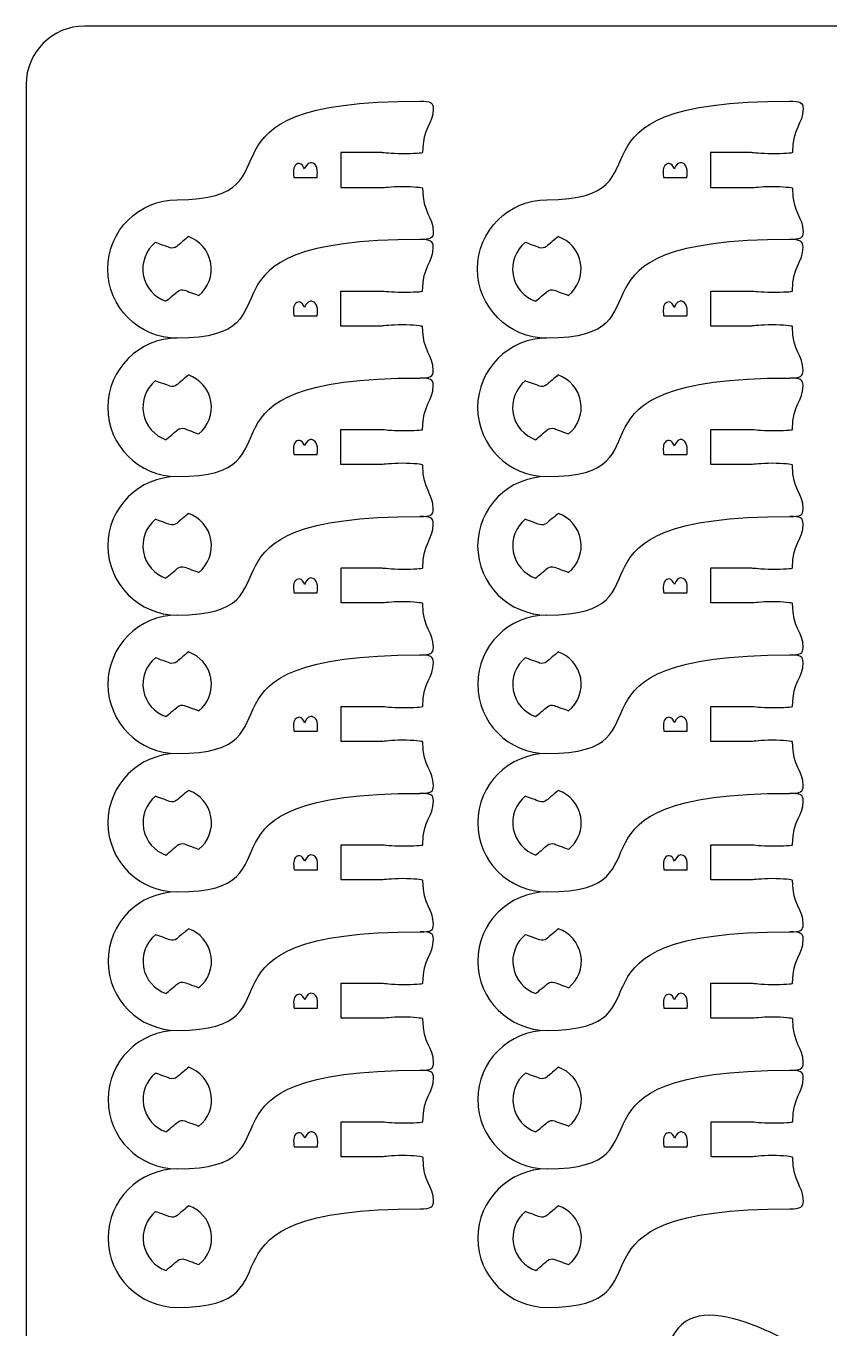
# Model space of a CAD drawing. Extents: x 0 to 300, y 0 to 300.
# Drawn here: x 0 to 68.9, y 188.4 to 300.1 of the extents above; entities that cross this region are included whole.
import ezdxf

# ---------------------------------------------------------------- set-up
doc = ezdxf.new("R2010")
doc.units = 0
doc.header["$MEASUREMENT"] = 0
doc.layers.add('DEFAULT', color=7, linetype='CONTINUOUS')

msp = doc.modelspace()

# ---------------------------------------------------------------- linework, layer by layer
at = {"layer": 'DEFAULT', "color": 1}
for points, knots in [([(295, 0.1), (198.33, 0.1), (101.67, 0.1), (5, 0.1), (2.25, 0.1), (0, 2.35), (0, 5.1), (0, 101.77), (0, 198.43), (0, 295.1), (0, 297.85), (2.25, 300.1), (5, 300.1), (101.67, 300.1), (198.33, 300.1), (295, 300.1), (297.75, 300.1), (300, 297.85), (300, 295.1), (300, 198.43), (300, 101.77), (300, 5.1), (300, 2.35), (297.75, 0.1), (295, 0.1)], [0, 0, 0, 0, 822.047, 822.047, 822.047, 823.047, 823.047, 823.047, 1645.094, 1645.094, 1645.094, 1646.094, 1646.094, 1646.094, 2468.141, 2468.141, 2468.141, 2469.141, 2469.141, 2469.141, 3291.188, 3291.188, 3291.188, 3292.188, 3292.188, 3292.188, 3292.188]), ([(33.97, 286.21), (33.96, 286.27), (33.18, 286.35), (32.22, 286.36), (31.25, 286.35), (30.64, 286.25), (30.47, 286.25), (29.59, 286.25), (26.97, 286.25), (26.97, 286.25), (26.97, 287.25), (26.97, 288.25), (26.97, 289.25), (28.13, 289.25), (29.3, 289.25), (30.47, 289.25), (30.64, 289.25), (31.25, 289.15), (32.22, 289.15), (33.19, 289.15), (33.97, 289.2), (33.97, 289.25), (33.97, 291.46), (34.87, 291.63), (34.87, 293.02), (34.87, 293.54), (34.65, 293.66), (33.73, 293.66), (12.45, 293.66), (24.36, 285.22), (12.93, 285.21), (9.66, 285.21), (7, 282.55), (7, 279.28), (7, 276.01), (9.66, 273.34), (12.94, 273.35), (24.36, 273.35), (12.46, 281.8), (33.73, 281.8), (34.65, 281.8), (34.88, 281.92), (34.88, 282.44), (34.88, 283.83), (33.97, 284), (33.97, 286.21)], [1, 1, 1, 1, 2, 2, 2, 3, 3, 3, 4, 4, 4, 12.51, 12.51, 12.51, 22.43, 22.43, 22.43, 23.43, 23.43, 23.43, 24.43, 24.43, 24.43, 25.43, 25.43, 25.43, 26.43, 26.43, 26.43, 27.43, 27.43, 27.43, 28.43, 28.43, 28.43, 29.43, 29.43, 29.43, 30.43, 30.43, 30.43, 31.43, 31.43, 31.43, 32.43, 32.43, 32.43, 32.43]), ([(65.64, 286.21), (65.63, 286.27), (64.85, 286.35), (63.89, 286.36), (62.93, 286.35), (62.32, 286.25), (62.14, 286.25), (61.27, 286.25), (58.64, 286.25), (58.64, 286.25), (58.64, 287.25), (58.64, 288.25), (58.64, 289.25), (59.81, 289.25), (60.97, 289.25), (62.14, 289.25), (62.32, 289.25), (62.92, 289.15), (63.89, 289.15), (64.86, 289.15), (65.64, 289.2), (65.64, 289.25), (65.64, 291.46), (66.55, 291.63), (66.55, 293.02), (66.55, 293.54), (66.32, 293.66), (65.4, 293.66), (44.13, 293.66), (56.03, 285.22), (44.61, 285.21), (41.34, 285.21), (38.67, 282.55), (38.67, 279.28), (38.67, 276.01), (41.34, 273.34), (44.61, 273.35), (56.03, 273.35), (44.13, 281.8), (65.4, 281.8), (66.33, 281.8), (66.55, 281.92), (66.55, 282.44), (66.55, 283.83), (65.64, 284), (65.64, 286.21)], [1, 1, 1, 1, 2, 2, 2, 3, 3, 3, 4, 4, 4, 12.51, 12.51, 12.51, 22.43, 22.43, 22.43, 23.43, 23.43, 23.43, 24.43, 24.43, 24.43, 25.43, 25.43, 25.43, 26.43, 26.43, 26.43, 27.43, 27.43, 27.43, 28.43, 28.43, 28.43, 29.43, 29.43, 29.43, 30.43, 30.43, 30.43, 31.43, 31.43, 31.43, 32.43, 32.43, 32.43, 32.43]), ([(12.94, 273.35), (9.67, 273.35), (7, 270.68), (7, 267.41), (7, 264.14), (9.67, 261.48), (12.94, 261.48), (24.36, 261.48), (12.46, 269.93), (33.73, 269.93), (34.65, 269.93), (34.88, 270.05), (34.88, 270.57), (34.88, 271.97), (33.97, 272.13), (33.97, 274.34), (33.96, 274.4), (33.18, 274.49), (32.22, 274.49), (31.26, 274.49), (30.65, 274.39), (30.47, 274.39), (29.6, 274.39), (26.97, 274.38), (26.97, 274.38), (26.97, 275.38), (26.97, 276.38), (26.97, 277.39), (28.14, 277.39), (29.3, 277.39), (30.47, 277.39), (30.65, 277.39), (31.25, 277.29), (32.22, 277.29), (33.19, 277.29), (33.97, 277.33), (33.97, 277.39), (33.97, 279.6), (34.88, 279.76), (34.88, 281.15), (34.88, 281.67), (34.65, 281.8), (33.73, 281.8)], [0, 0, 0, 0, 1, 1, 1, 2, 2, 2, 3, 3, 3, 4, 4, 4, 5, 5, 5, 6, 6, 6, 7, 7, 7, 8, 8, 8, 16.51, 16.51, 16.51, 26.43, 26.43, 26.43, 27.43, 27.43, 27.43, 28.43, 28.43, 28.43, 29.43, 29.43, 29.43, 30.43, 30.43, 30.43, 30.43]), ([(14.79, 277.01), (14.51, 277.11), (13.8, 277.37), (13.57, 277.46), (13.36, 277.53), (13.13, 277.49), (12.97, 277.35), (12.77, 277.18), (12.19, 276.7), (11.97, 276.51), (11, 276.85), (10.23, 277.69), (10.04, 278.77), (9.85, 279.85), (10.28, 280.9), (11.07, 281.55), (11.34, 281.45), (12.06, 281.2), (12.3, 281.1), (12.51, 281.03), (12.74, 281.07), (12.9, 281.21), (13.1, 281.38), (13.68, 281.86), (13.9, 282.05), (14.87, 281.71), (15.63, 280.87), (15.82, 279.79), (16.02, 278.71), (15.59, 277.66), (14.79, 277.01)], [1, 1, 1, 1, 2, 2, 2, 3, 3, 3, 4, 4, 4, 5, 5, 5, 6, 6, 6, 7, 7, 7, 8, 8, 8, 9, 9, 9, 10, 10, 10, 11, 11, 11, 11]), ([(44.61, 273.35), (41.34, 273.35), (38.67, 270.68), (38.68, 267.41), (38.68, 264.14), (41.34, 261.48), (44.62, 261.48), (56.04, 261.48), (44.14, 269.93), (65.41, 269.93), (66.33, 269.93), (66.55, 270.05), (66.55, 270.57), (66.55, 271.97), (65.65, 272.13), (65.65, 274.34), (65.64, 274.4), (64.86, 274.49), (63.9, 274.49), (62.93, 274.49), (62.32, 274.39), (62.15, 274.39), (61.27, 274.39), (58.65, 274.38), (58.65, 274.38), (58.65, 275.38), (58.65, 276.38), (58.65, 277.39), (59.81, 277.39), (60.98, 277.39), (62.15, 277.39), (62.32, 277.39), (62.92, 277.29), (63.9, 277.29), (64.86, 277.29), (65.64, 277.33), (65.64, 277.39), (65.64, 279.6), (66.55, 279.76), (66.55, 281.15), (66.55, 281.67), (66.33, 281.8), (65.4, 281.8)], [0, 0, 0, 0, 1, 1, 1, 2, 2, 2, 3, 3, 3, 4, 4, 4, 5, 5, 5, 6, 6, 6, 7, 7, 7, 8, 8, 8, 16.51, 16.51, 16.51, 26.431, 26.431, 26.431, 27.431, 27.431, 27.431, 28.431, 28.431, 28.431, 29.431, 29.431, 29.431, 30.431, 30.431, 30.431, 30.431]), ([(46.46, 277.01), (46.19, 277.11), (45.48, 277.37), (45.24, 277.46), (45.04, 277.53), (44.81, 277.49), (44.64, 277.35), (44.45, 277.18), (43.86, 276.7), (43.64, 276.51), (42.67, 276.85), (41.91, 277.69), (41.72, 278.77), (41.53, 279.85), (41.96, 280.9), (42.75, 281.55), (43.02, 281.45), (43.74, 281.2), (43.98, 281.1), (44.18, 281.03), (44.41, 281.07), (44.58, 281.21), (44.77, 281.38), (45.35, 281.86), (45.58, 282.05), (46.55, 281.71), (47.31, 280.87), (47.5, 279.79), (47.69, 278.71), (47.26, 277.66), (46.46, 277.01)], [1, 1, 1, 1, 2, 2, 2, 3, 3, 3, 4, 4, 4, 5, 5, 5, 6, 6, 6, 7, 7, 7, 8, 8, 8, 9, 9, 9, 10, 10, 10, 11, 11, 11, 11]), ([(12.94, 261.48), (9.67, 261.48), (7, 258.82), (7.01, 255.55), (7.01, 252.27), (9.67, 249.61), (12.94, 249.61), (24.37, 249.61), (12.46, 258.06), (33.74, 258.06), (34.66, 258.06), (34.88, 258.18), (34.88, 258.71), (34.88, 260.1), (33.98, 260.26), (33.98, 262.47), (33.97, 262.53), (33.19, 262.62), (32.23, 262.62), (31.26, 262.62), (30.65, 262.52), (30.47, 262.52), (29.6, 262.52), (26.97, 262.52), (26.97, 262.52), (26.97, 263.52), (26.97, 264.52), (26.97, 265.52), (28.14, 265.52), (29.31, 265.52), (30.47, 265.52), (30.65, 265.52), (31.25, 265.42), (32.23, 265.42), (33.19, 265.42), (33.97, 265.47), (33.97, 265.52), (33.97, 267.73), (34.88, 267.89), (34.88, 269.29), (34.88, 269.8), (34.65, 269.93), (33.73, 269.93)], [0, 0, 0, 0, 1, 1, 1, 2, 2, 2, 3, 3, 3, 4, 4, 4, 5, 5, 5, 6, 6, 6, 7, 7, 7, 8, 8, 8, 16.51, 16.51, 16.51, 26.431, 26.431, 26.431, 27.431, 27.431, 27.431, 28.431, 28.431, 28.431, 29.431, 29.431, 29.431, 30.431, 30.431, 30.431, 30.431]), ([(14.79, 265.14), (14.51, 265.24), (13.81, 265.5), (13.57, 265.59), (13.36, 265.66), (13.13, 265.62), (12.97, 265.48), (12.77, 265.32), (12.19, 264.83), (11.97, 264.64), (11, 264.98), (10.24, 265.82), (10.05, 266.9), (9.86, 267.98), (10.28, 269.04), (11.07, 269.68), (11.35, 269.59), (12.07, 269.33), (12.31, 269.24), (12.51, 269.17), (12.74, 269.2), (12.91, 269.34), (13.1, 269.51), (13.68, 269.99), (13.91, 270.19), (14.88, 269.84), (15.64, 269), (15.83, 267.92), (16.02, 266.84), (15.59, 265.79), (14.79, 265.14)], [1, 1, 1, 1, 2, 2, 2, 3, 3, 3, 4, 4, 4, 5, 5, 5, 6, 6, 6, 7, 7, 7, 8, 8, 8, 9, 9, 9, 10, 10, 10, 11, 11, 11, 11]), ([(44.62, 261.48), (41.35, 261.48), (38.68, 258.82), (38.68, 255.55), (38.68, 252.27), (41.35, 249.61), (44.62, 249.61), (56.04, 249.61), (44.14, 258.06), (65.41, 258.06), (66.33, 258.06), (66.56, 258.18), (66.56, 258.71), (66.56, 260.1), (65.65, 260.26), (65.65, 262.47), (65.64, 262.53), (64.86, 262.62), (63.9, 262.62), (62.94, 262.62), (62.33, 262.52), (62.15, 262.52), (61.27, 262.52), (58.65, 262.52), (58.65, 262.52), (58.65, 263.52), (58.65, 264.52), (58.65, 265.52), (59.82, 265.52), (60.98, 265.52), (62.15, 265.52), (62.33, 265.52), (62.93, 265.42), (63.9, 265.42), (64.87, 265.42), (65.65, 265.47), (65.65, 265.52), (65.65, 267.73), (66.55, 267.89), (66.55, 269.29), (66.55, 269.8), (66.33, 269.93), (65.41, 269.93)], [0, 0, 0, 0, 1, 1, 1, 2, 2, 2, 3, 3, 3, 4, 4, 4, 5, 5, 5, 6, 6, 6, 7, 7, 7, 8, 8, 8, 16.51, 16.51, 16.51, 26.431, 26.431, 26.431, 27.431, 27.431, 27.431, 28.431, 28.431, 28.431, 29.431, 29.431, 29.431, 30.431, 30.431, 30.431, 30.431]), ([(46.47, 265.14), (46.19, 265.24), (45.48, 265.5), (45.24, 265.59), (45.04, 265.66), (44.81, 265.62), (44.64, 265.48), (44.45, 265.32), (43.87, 264.83), (43.65, 264.64), (42.68, 264.98), (41.91, 265.82), (41.72, 266.9), (41.53, 267.98), (41.96, 269.04), (42.75, 269.68), (43.02, 269.59), (43.74, 269.33), (43.98, 269.24), (44.18, 269.17), (44.41, 269.2), (44.58, 269.34), (44.77, 269.51), (45.36, 269.99), (45.58, 270.19), (46.55, 269.84), (47.31, 269), (47.5, 267.92), (47.7, 266.84), (47.26, 265.79), (46.47, 265.14)], [1, 1, 1, 1, 2, 2, 2, 3, 3, 3, 4, 4, 4, 5, 5, 5, 6, 6, 6, 7, 7, 7, 8, 8, 8, 9, 9, 9, 10, 10, 10, 11, 11, 11, 11]), ([(12.94, 249.61), (9.67, 249.61), (7.01, 246.95), (7.01, 243.68), (7.01, 240.4), (9.67, 237.74), (12.95, 237.74), (24.37, 237.75), (12.47, 246.19), (33.74, 246.19), (34.66, 246.19), (34.89, 246.32), (34.89, 246.84), (34.89, 248.23), (33.98, 248.39), (33.98, 250.6), (33.97, 250.66), (33.19, 250.75), (32.23, 250.75), (31.26, 250.75), (30.65, 250.65), (30.48, 250.65), (29.6, 250.65), (26.98, 250.65), (26.98, 250.65), (26.98, 251.65), (26.98, 252.65), (26.98, 253.65), (28.14, 253.65), (29.31, 253.65), (30.48, 253.65), (30.65, 253.65), (31.26, 253.55), (32.23, 253.55), (33.2, 253.55), (33.98, 253.6), (33.98, 253.65), (33.98, 255.86), (34.88, 256.02), (34.88, 257.42), (34.88, 257.94), (34.66, 258.06), (33.74, 258.06)], [0, 0, 0, 0, 1, 1, 1, 2, 2, 2, 3, 3, 3, 4, 4, 4, 5, 5, 5, 6, 6, 6, 7, 7, 7, 8, 8, 8, 16.51, 16.51, 16.51, 26.43, 26.43, 26.43, 27.43, 27.43, 27.43, 28.43, 28.43, 28.43, 29.43, 29.43, 29.43, 30.43, 30.43, 30.43, 30.43]), ([(14.8, 253.27), (14.52, 253.38), (13.81, 253.63), (13.57, 253.72), (13.37, 253.8), (13.14, 253.75), (12.97, 253.62), (12.78, 253.45), (12.2, 252.96), (11.97, 252.78), (11, 253.11), (10.24, 253.95), (10.05, 255.04), (9.86, 256.12), (10.29, 257.17), (11.08, 257.82), (11.35, 257.72), (12.07, 257.46), (12.31, 257.37), (12.51, 257.3), (12.74, 257.34), (12.91, 257.47), (13.1, 257.64), (13.69, 258.13), (13.91, 258.32), (14.88, 257.98), (15.64, 257.14), (15.83, 256.06), (16.02, 254.97), (15.59, 253.92), (14.8, 253.27)], [1, 1, 1, 1, 2, 2, 2, 3, 3, 3, 4, 4, 4, 5, 5, 5, 6, 6, 6, 7, 7, 7, 8, 8, 8, 9, 9, 9, 10, 10, 10, 11, 11, 11, 11]), ([(44.62, 249.61), (41.35, 249.61), (38.68, 246.95), (38.69, 243.68), (38.69, 240.4), (41.35, 237.74), (44.62, 237.74), (56.05, 237.75), (44.14, 246.19), (65.42, 246.19), (66.34, 246.19), (66.56, 246.32), (66.56, 246.84), (66.56, 248.23), (65.66, 248.39), (65.66, 250.6), (65.64, 250.66), (64.86, 250.75), (63.91, 250.75), (62.94, 250.75), (62.33, 250.65), (62.15, 250.65), (61.28, 250.65), (58.65, 250.65), (58.65, 250.65), (58.65, 251.65), (58.65, 252.65), (58.65, 253.65), (59.82, 253.65), (60.99, 253.65), (62.15, 253.65), (62.33, 253.65), (62.93, 253.55), (63.91, 253.55), (64.87, 253.55), (65.65, 253.6), (65.65, 253.65), (65.65, 255.86), (66.56, 256.02), (66.56, 257.42), (66.56, 257.94), (66.33, 258.06), (65.41, 258.06)], [0, 0, 0, 0, 1, 1, 1, 2, 2, 2, 3, 3, 3, 4, 4, 4, 5, 5, 5, 6, 6, 6, 7, 7, 7, 8, 8, 8, 16.51, 16.51, 16.51, 26.431, 26.431, 26.431, 27.431, 27.431, 27.431, 28.431, 28.431, 28.431, 29.431, 29.431, 29.431, 30.431, 30.431, 30.431, 30.431]), ([(46.47, 253.27), (46.19, 253.38), (45.49, 253.63), (45.25, 253.72), (45.04, 253.8), (44.81, 253.75), (44.65, 253.62), (44.45, 253.45), (43.87, 252.96), (43.65, 252.78), (42.68, 253.11), (41.92, 253.95), (41.73, 255.04), (41.54, 256.12), (41.96, 257.17), (42.75, 257.82), (43.02, 257.72), (43.74, 257.46), (43.98, 257.37), (44.19, 257.3), (44.42, 257.34), (44.58, 257.47), (44.78, 257.64), (45.36, 258.13), (45.59, 258.32), (46.56, 257.98), (47.31, 257.14), (47.5, 256.06), (47.7, 254.97), (47.27, 253.92), (46.47, 253.27)], [1, 1, 1, 1, 2, 2, 2, 3, 3, 3, 4, 4, 4, 5, 5, 5, 6, 6, 6, 7, 7, 7, 8, 8, 8, 9, 9, 9, 10, 10, 10, 11, 11, 11, 11]), ([(12.95, 237.74), (9.68, 237.74), (7.01, 235.08), (7.01, 231.81), (7.01, 228.54), (9.68, 225.87), (12.95, 225.88), (24.37, 225.88), (12.47, 234.33), (33.74, 234.33), (34.67, 234.33), (34.89, 234.45), (34.89, 234.97), (34.89, 236.36), (33.98, 236.53), (33.98, 238.74), (33.97, 238.8), (33.19, 238.88), (32.23, 238.89), (31.27, 238.88), (30.66, 238.78), (30.48, 238.78), (29.61, 238.78), (26.98, 238.78), (26.98, 238.78), (26.98, 239.78), (26.98, 240.78), (26.98, 241.78), (28.15, 241.78), (29.31, 241.78), (30.48, 241.78), (30.66, 241.78), (31.26, 241.68), (32.23, 241.68), (33.2, 241.68), (33.98, 241.73), (33.98, 241.78), (33.98, 244), (34.89, 244.16), (34.89, 245.55), (34.89, 246.07), (34.66, 246.19), (33.74, 246.19)], [0, 0, 0, 0, 1, 1, 1, 2, 2, 2, 3, 3, 3, 4, 4, 4, 5, 5, 5, 6, 6, 6, 7, 7, 7, 8, 8, 8, 16.51, 16.51, 16.51, 26.43, 26.43, 26.43, 27.43, 27.43, 27.43, 28.43, 28.43, 28.43, 29.43, 29.43, 29.43, 30.43, 30.43, 30.43, 30.43]), ([(14.8, 241.41), (14.52, 241.51), (13.82, 241.77), (13.58, 241.85), (13.37, 241.93), (13.14, 241.89), (12.98, 241.75), (12.78, 241.58), (12.2, 241.1), (11.98, 240.91), (11.01, 241.24), (10.25, 242.08), (10.06, 243.17), (9.86, 244.25), (10.29, 245.3), (11.08, 245.95), (11.35, 245.85), (12.07, 245.59), (12.31, 245.5), (12.52, 245.43), (12.75, 245.47), (12.91, 245.61), (13.11, 245.77), (13.69, 246.26), (13.91, 246.45), (14.88, 246.11), (15.64, 245.27), (15.83, 244.19), (16.03, 243.11), (15.6, 242.05), (14.8, 241.41)], [1, 1, 1, 1, 2, 2, 2, 3, 3, 3, 4, 4, 4, 5, 5, 5, 6, 6, 6, 7, 7, 7, 8, 8, 8, 9, 9, 9, 10, 10, 10, 11, 11, 11, 11]), ([(44.62, 237.74), (41.35, 237.74), (38.69, 235.08), (38.69, 231.81), (38.69, 228.54), (41.35, 225.87), (44.63, 225.88), (56.05, 225.88), (44.15, 234.33), (65.42, 234.33), (66.34, 234.33), (66.57, 234.45), (66.57, 234.97), (66.57, 236.36), (65.66, 236.53), (65.66, 238.74), (65.65, 238.8), (64.87, 238.88), (63.91, 238.89), (62.94, 238.88), (62.33, 238.78), (62.16, 238.78), (61.28, 238.78), (58.66, 238.78), (58.66, 238.78), (58.66, 239.78), (58.66, 240.78), (58.66, 241.78), (59.82, 241.78), (60.99, 241.78), (62.16, 241.78), (62.33, 241.78), (62.94, 241.68), (63.91, 241.68), (64.88, 241.68), (65.66, 241.73), (65.66, 241.78), (65.66, 244), (66.56, 244.16), (66.56, 245.55), (66.56, 246.07), (66.34, 246.19), (65.42, 246.19)], [0, 0, 0, 0, 1, 1, 1, 2, 2, 2, 3, 3, 3, 4, 4, 4, 5, 5, 5, 6, 6, 6, 7, 7, 7, 8, 8, 8, 16.51, 16.51, 16.51, 26.431, 26.431, 26.431, 27.431, 27.431, 27.431, 28.431, 28.431, 28.431, 29.431, 29.431, 29.431, 30.431, 30.431, 30.431, 30.431]), ([(46.47, 241.41), (46.2, 241.51), (45.49, 241.77), (45.25, 241.85), (45.05, 241.93), (44.82, 241.89), (44.65, 241.75), (44.46, 241.58), (43.87, 241.1), (43.65, 240.91), (42.68, 241.24), (41.92, 242.08), (41.73, 243.17), (41.54, 244.25), (41.97, 245.3), (42.76, 245.95), (43.03, 245.85), (43.75, 245.59), (43.99, 245.5), (44.19, 245.43), (44.42, 245.47), (44.59, 245.61), (44.78, 245.77), (45.36, 246.26), (45.59, 246.45), (46.56, 246.11), (47.32, 245.27), (47.51, 244.19), (47.7, 243.11), (47.27, 242.05), (46.47, 241.41)], [1, 1, 1, 1, 2, 2, 2, 3, 3, 3, 4, 4, 4, 5, 5, 5, 6, 6, 6, 7, 7, 7, 8, 8, 8, 9, 9, 9, 10, 10, 10, 11, 11, 11, 11]), ([(14.8, 229.54), (14.53, 229.64), (13.82, 229.9), (13.58, 229.99), (13.38, 230.06), (13.15, 230.02), (12.98, 229.88), (12.79, 229.71), (12.2, 229.23), (11.98, 229.04), (11.01, 229.38), (10.25, 230.22), (10.06, 231.3), (9.87, 232.38), (10.3, 233.43), (11.09, 234.08), (11.36, 233.98), (12.08, 233.73), (12.32, 233.63), (12.52, 233.56), (12.75, 233.6), (12.92, 233.74), (13.11, 233.91), (13.69, 234.39), (13.92, 234.58), (14.89, 234.24), (15.65, 233.4), (15.84, 232.32), (16.03, 231.24), (15.6, 230.19), (14.8, 229.54)], [1, 1, 1, 1, 2, 2, 2, 3, 3, 3, 4, 4, 4, 5, 5, 5, 6, 6, 6, 7, 7, 7, 8, 8, 8, 9, 9, 9, 10, 10, 10, 11, 11, 11, 11]), ([(46.48, 229.54), (46.2, 229.64), (45.49, 229.9), (45.25, 229.99), (45.05, 230.06), (44.82, 230.02), (44.65, 229.88), (44.46, 229.71), (43.88, 229.23), (43.66, 229.04), (42.69, 229.38), (41.92, 230.22), (41.73, 231.3), (41.54, 232.38), (41.97, 233.43), (42.76, 234.08), (43.03, 233.98), (43.75, 233.73), (43.99, 233.63), (44.2, 233.56), (44.43, 233.6), (44.59, 233.74), (44.78, 233.91), (45.37, 234.39), (45.59, 234.58), (46.56, 234.24), (47.32, 233.4), (47.51, 232.32), (47.71, 231.24), (47.28, 230.19), (46.48, 229.54)], [1, 1, 1, 1, 2, 2, 2, 3, 3, 3, 4, 4, 4, 5, 5, 5, 6, 6, 6, 7, 7, 7, 8, 8, 8, 9, 9, 9, 10, 10, 10, 11, 11, 11, 11]), ([(12.95, 225.88), (9.68, 225.88), (7.01, 223.21), (7.02, 219.94), (7.02, 216.67), (9.68, 214.01), (12.96, 214.01), (24.38, 214.01), (12.48, 222.46), (33.75, 222.46), (34.67, 222.46), (34.89, 222.58), (34.89, 223.1), (34.89, 224.5), (33.99, 224.66), (33.99, 226.87), (33.98, 226.93), (33.2, 227.02), (32.24, 227.02), (31.27, 227.02), (30.66, 226.92), (30.48, 226.92), (29.61, 226.92), (26.99, 226.91), (26.99, 226.91), (26.99, 227.91), (26.99, 228.92), (26.99, 229.92), (28.15, 229.92), (29.32, 229.92), (30.48, 229.92), (30.66, 229.92), (31.26, 229.82), (32.24, 229.82), (33.2, 229.82), (33.98, 229.86), (33.98, 229.92), (33.98, 232.13), (34.89, 232.29), (34.89, 233.68), (34.89, 234.2), (34.67, 234.33), (33.74, 234.33)], [0, 0, 0, 0, 1, 1, 1, 2, 2, 2, 3, 3, 3, 4, 4, 4, 5, 5, 5, 6, 6, 6, 7, 7, 7, 8, 8, 8, 16.51, 16.51, 16.51, 26.43, 26.43, 26.43, 27.43, 27.43, 27.43, 28.43, 28.43, 28.43, 29.43, 29.43, 29.43, 30.43, 30.43, 30.43, 30.43]), ([(44.63, 225.88), (41.36, 225.88), (38.69, 223.21), (38.69, 219.94), (38.69, 216.67), (41.36, 214.01), (44.63, 214.01), (56.05, 214.01), (44.15, 222.46), (65.42, 222.46), (66.34, 222.46), (66.57, 222.58), (66.57, 223.1), (66.57, 224.5), (65.66, 224.66), (65.66, 226.87), (65.65, 226.93), (64.87, 227.02), (63.91, 227.02), (62.95, 227.02), (62.34, 226.92), (62.16, 226.92), (61.28, 226.92), (58.66, 226.91), (58.66, 226.91), (58.66, 227.91), (58.66, 228.92), (58.66, 229.92), (59.83, 229.92), (60.99, 229.92), (62.16, 229.92), (62.34, 229.92), (62.94, 229.82), (63.91, 229.82), (64.88, 229.82), (65.66, 229.86), (65.66, 229.92), (65.66, 232.13), (66.57, 232.29), (66.57, 233.68), (66.57, 234.2), (66.34, 234.33), (65.42, 234.33)], [0, 0, 0, 0, 1, 1, 1, 2, 2, 2, 3, 3, 3, 4, 4, 4, 5, 5, 5, 6, 6, 6, 7, 7, 7, 8, 8, 8, 16.51, 16.51, 16.51, 26.431, 26.431, 26.431, 27.431, 27.431, 27.431, 28.431, 28.431, 28.431, 29.431, 29.431, 29.431, 30.431, 30.431, 30.431, 30.431]), ([(12.96, 214.01), (9.69, 214.01), (7.02, 211.35), (7.02, 208.08), (7.02, 204.8), (9.69, 202.14), (12.96, 202.14), (24.38, 202.15), (12.48, 210.59), (33.75, 210.59), (34.67, 210.59), (34.9, 210.71), (34.9, 211.24), (34.9, 212.63), (33.99, 212.79), (33.99, 215), (33.98, 215.06), (33.2, 215.15), (32.24, 215.15), (31.28, 215.15), (30.66, 215.05), (30.49, 215.05), (29.61, 215.05), (26.99, 215.05), (26.99, 215.05), (26.99, 216.05), (26.99, 217.05), (26.99, 218.05), (28.16, 218.05), (29.32, 218.05), (30.49, 218.05), (30.66, 218.05), (31.27, 217.95), (32.24, 217.95), (33.21, 217.95), (33.99, 218), (33.99, 218.05), (33.99, 220.26), (34.89, 220.42), (34.89, 221.82), (34.89, 222.33), (34.67, 222.46), (33.75, 222.46)], [0, 0, 0, 0, 1, 1, 1, 2, 2, 2, 3, 3, 3, 4, 4, 4, 5, 5, 5, 6, 6, 6, 7, 7, 7, 8, 8, 8, 16.51, 16.51, 16.51, 26.43, 26.43, 26.43, 27.43, 27.43, 27.43, 28.43, 28.43, 28.43, 29.43, 29.43, 29.43, 30.43, 30.43, 30.43, 30.43]), ([(14.81, 217.67), (14.53, 217.77), (13.82, 218.03), (13.58, 218.12), (13.38, 218.19), (13.15, 218.15), (12.98, 218.01), (12.79, 217.85), (12.21, 217.36), (11.99, 217.17), (11.02, 217.51), (10.25, 218.35), (10.06, 219.43), (9.87, 220.51), (10.3, 221.57), (11.09, 222.21), (11.36, 222.12), (12.08, 221.86), (12.32, 221.77), (12.52, 221.7), (12.75, 221.73), (12.92, 221.87), (13.11, 222.04), (13.7, 222.53), (13.92, 222.72), (14.89, 222.37), (15.65, 221.53), (15.84, 220.45), (16.04, 219.37), (15.6, 218.32), (14.81, 217.67)], [1, 1, 1, 1, 2, 2, 2, 3, 3, 3, 4, 4, 4, 5, 5, 5, 6, 6, 6, 7, 7, 7, 8, 8, 8, 9, 9, 9, 10, 10, 10, 11, 11, 11, 11]), ([(44.63, 214.01), (41.36, 214.01), (38.69, 211.35), (38.7, 208.08), (38.7, 204.8), (41.36, 202.14), (44.63, 202.14), (56.06, 202.15), (44.15, 210.59), (65.43, 210.59), (66.35, 210.59), (66.57, 210.71), (66.57, 211.24), (66.57, 212.63), (65.67, 212.79), (65.67, 215), (65.66, 215.06), (64.88, 215.15), (63.92, 215.15), (62.95, 215.15), (62.34, 215.05), (62.16, 215.05), (61.29, 215.05), (58.66, 215.05), (58.66, 215.05), (58.66, 216.05), (58.66, 217.05), (58.66, 218.05), (59.83, 218.05), (61, 218.05), (62.16, 218.05), (62.34, 218.05), (62.94, 217.95), (63.92, 217.95), (64.88, 217.95), (65.66, 218), (65.66, 218.05), (65.66, 220.26), (66.57, 220.42), (66.57, 221.82), (66.57, 222.33), (66.34, 222.46), (65.42, 222.46)], [0, 0, 0, 0, 1, 1, 1, 2, 2, 2, 3, 3, 3, 4, 4, 4, 5, 5, 5, 6, 6, 6, 7, 7, 7, 8, 8, 8, 16.51, 16.51, 16.51, 26.431, 26.431, 26.431, 27.431, 27.431, 27.431, 28.431, 28.431, 28.431, 29.431, 29.431, 29.431, 30.431, 30.431, 30.431, 30.431]), ([(46.48, 217.67), (46.2, 217.77), (45.5, 218.03), (45.26, 218.12), (45.05, 218.19), (44.82, 218.15), (44.66, 218.01), (44.46, 217.85), (43.88, 217.36), (43.66, 217.17), (42.69, 217.51), (41.93, 218.35), (41.74, 219.43), (41.55, 220.51), (41.97, 221.57), (42.76, 222.21), (43.04, 222.12), (43.75, 221.86), (43.99, 221.77), (44.2, 221.7), (44.43, 221.73), (44.59, 221.87), (44.79, 222.04), (45.37, 222.53), (45.6, 222.72), (46.57, 222.37), (47.33, 221.53), (47.52, 220.45), (47.71, 219.37), (47.28, 218.32), (46.48, 217.67)], [1, 1, 1, 1, 2, 2, 2, 3, 3, 3, 4, 4, 4, 5, 5, 5, 6, 6, 6, 7, 7, 7, 8, 8, 8, 9, 9, 9, 10, 10, 10, 11, 11, 11, 11]), ([(12.96, 202.14), (9.69, 202.14), (7.02, 199.48), (7.03, 196.21), (7.03, 192.93), (9.69, 190.27), (12.96, 190.27), (24.39, 190.28), (12.48, 198.72), (33.76, 198.72), (34.68, 198.72), (34.9, 198.85), (34.9, 199.37), (34.9, 200.76), (34, 200.92), (34, 203.13), (33.98, 203.19), (33.2, 203.28), (32.25, 203.28), (31.28, 203.28), (30.67, 203.18), (30.49, 203.18), (29.62, 203.18), (26.99, 203.18), (26.99, 203.18), (26.99, 204.18), (26.99, 205.18), (26.99, 206.18), (28.16, 206.18), (29.33, 206.18), (30.49, 206.18), (30.67, 206.18), (31.27, 206.08), (32.25, 206.08), (33.21, 206.08), (33.99, 206.13), (33.99, 206.18), (33.99, 208.39), (34.9, 208.56), (34.9, 209.95), (34.9, 210.47), (34.67, 210.59), (33.75, 210.59)], [0, 0, 0, 0, 1, 1, 1, 2, 2, 2, 3, 3, 3, 4, 4, 4, 5, 5, 5, 6, 6, 6, 7, 7, 7, 8, 8, 8, 16.51, 16.51, 16.51, 26.43, 26.43, 26.43, 27.43, 27.43, 27.43, 28.43, 28.43, 28.43, 29.43, 29.43, 29.43, 30.43, 30.43, 30.43, 30.43]), ([(14.81, 205.8), (14.53, 205.91), (13.83, 206.16), (13.59, 206.25), (13.38, 206.33), (13.15, 206.28), (12.99, 206.15), (12.79, 205.98), (12.21, 205.49), (11.99, 205.31), (11.02, 205.64), (10.26, 206.48), (10.07, 207.57), (9.88, 208.65), (10.3, 209.7), (11.09, 210.35), (11.36, 210.25), (12.08, 209.99), (12.32, 209.9), (12.53, 209.83), (12.76, 209.87), (12.92, 210.01), (13.12, 210.17), (13.7, 210.66), (13.93, 210.85), (14.9, 210.51), (15.65, 209.67), (15.84, 208.59), (16.04, 207.5), (15.61, 206.45), (14.81, 205.8)], [1, 1, 1, 1, 2, 2, 2, 3, 3, 3, 4, 4, 4, 5, 5, 5, 6, 6, 6, 7, 7, 7, 8, 8, 8, 9, 9, 9, 10, 10, 10, 11, 11, 11, 11]), ([(44.63, 202.14), (41.36, 202.14), (38.7, 199.48), (38.7, 196.21), (38.7, 192.93), (41.36, 190.27), (44.64, 190.27), (56.06, 190.28), (44.16, 198.72), (65.43, 198.72), (66.35, 198.72), (66.58, 198.85), (66.58, 199.37), (66.58, 200.76), (65.67, 200.92), (65.67, 203.13), (65.66, 203.19), (64.88, 203.28), (63.92, 203.28), (62.95, 203.28), (62.34, 203.18), (62.17, 203.18), (61.29, 203.18), (58.67, 203.18), (58.67, 203.18), (58.67, 204.18), (58.67, 205.18), (58.67, 206.18), (59.83, 206.18), (61, 206.18), (62.17, 206.18), (62.34, 206.18), (62.95, 206.08), (63.92, 206.08), (64.89, 206.08), (65.67, 206.13), (65.67, 206.18), (65.67, 208.39), (66.57, 208.56), (66.57, 209.95), (66.57, 210.47), (66.35, 210.59), (65.43, 210.59)], [0, 0, 0, 0, 1, 1, 1, 2, 2, 2, 3, 3, 3, 4, 4, 4, 5, 5, 5, 6, 6, 6, 7, 7, 7, 8, 8, 8, 16.51, 16.51, 16.51, 26.431, 26.431, 26.431, 27.431, 27.431, 27.431, 28.431, 28.431, 28.431, 29.431, 29.431, 29.431, 30.431, 30.431, 30.431, 30.431]), ([(46.49, 205.8), (46.21, 205.91), (45.5, 206.16), (45.26, 206.25), (45.06, 206.33), (44.83, 206.28), (44.66, 206.15), (44.47, 205.98), (43.89, 205.49), (43.66, 205.31), (42.69, 205.64), (41.93, 206.48), (41.74, 207.57), (41.55, 208.65), (41.98, 209.7), (42.77, 210.35), (43.04, 210.25), (43.76, 209.99), (44, 209.9), (44.2, 209.83), (44.43, 209.87), (44.6, 210.01), (44.79, 210.17), (45.37, 210.66), (45.6, 210.85), (46.57, 210.51), (47.33, 209.67), (47.52, 208.59), (47.71, 207.5), (47.28, 206.45), (46.49, 205.8)], [1, 1, 1, 1, 2, 2, 2, 3, 3, 3, 4, 4, 4, 5, 5, 5, 6, 6, 6, 7, 7, 7, 8, 8, 8, 9, 9, 9, 10, 10, 10, 11, 11, 11, 11]), ([(14.81, 193.94), (14.54, 194.04), (13.83, 194.3), (13.59, 194.38), (13.39, 194.46), (13.16, 194.42), (12.99, 194.28), (12.8, 194.11), (12.21, 193.63), (11.99, 193.44), (11.02, 193.77), (10.26, 194.61), (10.07, 195.7), (9.88, 196.78), (10.31, 197.83), (11.1, 198.48), (11.37, 198.38), (12.09, 198.12), (12.33, 198.03), (12.53, 197.96), (12.76, 198), (12.93, 198.14), (13.12, 198.3), (13.7, 198.79), (13.93, 198.98), (14.9, 198.64), (15.66, 197.8), (15.85, 196.72), (16.04, 195.64), (15.61, 194.59), (14.81, 193.94)], [1, 1, 1, 1, 2, 2, 2, 3, 3, 3, 4, 4, 4, 5, 5, 5, 6, 6, 6, 7, 7, 7, 8, 8, 8, 9, 9, 9, 10, 10, 10, 11, 11, 11, 11]), ([(46.49, 193.94), (46.21, 194.04), (45.5, 194.3), (45.27, 194.38), (45.06, 194.46), (44.83, 194.42), (44.67, 194.28), (44.47, 194.11), (43.89, 193.63), (43.67, 193.44), (42.7, 193.77), (41.93, 194.61), (41.74, 195.7), (41.55, 196.78), (41.98, 197.83), (42.77, 198.48), (43.04, 198.38), (43.76, 198.12), (44, 198.03), (44.21, 197.96), (44.44, 198), (44.6, 198.14), (44.8, 198.3), (45.38, 198.79), (45.6, 198.98), (46.57, 198.64), (47.33, 197.8), (47.52, 196.72), (47.72, 195.64), (47.29, 194.59), (46.49, 193.94)], [1, 1, 1, 1, 2, 2, 2, 3, 3, 3, 4, 4, 4, 5, 5, 5, 6, 6, 6, 7, 7, 7, 8, 8, 8, 9, 9, 9, 10, 10, 10, 11, 11, 11, 11]), ([(124.1, 161.49), (124.05, 161.46), (123.62, 162.12), (123.13, 162.96), (122.65, 163.79), (122.43, 164.37), (122.34, 164.52), (121.91, 165.28), (120.59, 167.55), (120.59, 167.55), (119.73, 167.05), (118.86, 166.55), (117.99, 166.05), (117.99, 166.05), (119.31, 163.78), (119.75, 163.02), (119.84, 162.87), (120.22, 162.39), (120.71, 161.55), (121.19, 160.71), (121.55, 160.02), (121.5, 159.99), (119.43, 158.79), (117.21, 155.06), (114.72, 158.61), (112.23, 162.15), (103.2, 168.01), (70.17, 171.75), (64.27, 172.42), (52.95, 171), (55.15, 167.19), (55.98, 165.76), (55.49, 163.92), (54.05, 163.09), (54, 163.06), (53.57, 163.72), (53.09, 164.56), (52.6, 165.39), (52.39, 165.97), (52.3, 166.12), (51.86, 166.88), (50.55, 169.15), (50.55, 169.15), (49.68, 168.65), (48.82, 168.15), (47.95, 167.65), (47.95, 167.65), (49.27, 165.38), (49.7, 164.62), (49.79, 164.47), (50.18, 163.99), (50.66, 163.16), (51.15, 162.32), (51.5, 161.62), (51.45, 161.59), (50.02, 160.76), (48.19, 161.25), (47.35, 162.69), (44.08, 168.35), (29.06, 163.03), (24.73, 147.3), (22.28, 138.39), (34.58, 136.25), (44.51, 134.31), (48.6, 133.51), (51.75, 131.46), (54.05, 129.47), (56.36, 127.48), (52.22, 121.91), (51.03, 124.03), (49.85, 126.14), (49.62, 126.52), (47.63, 125.37), (45.8, 124.32), (46.52, 124.73), (45.03, 123.87), (43.75, 123.13), (46.3, 120.62), (42.88, 118.57), (39.46, 116.51), (33.39, 116.83), (31.96, 119.28), (31.93, 119.33), (32.59, 119.76), (33.43, 120.25), (34.26, 120.73), (34.84, 120.95), (34.99, 121.03), (35.75, 121.47), (38.02, 122.79), (38.02, 122.79), (37.52, 123.65), (37.02, 124.52), (36.52, 125.38), (36.52, 125.38), (34.25, 124.07), (33.49, 123.63), (33.34, 123.55), (32.86, 123.15), (32.03, 122.67), (31.19, 122.18), (30.49, 121.83), (30.46, 121.88), (29.64, 123.33), (25.77, 125.18), (23.99, 127.77), (22.21, 130.36), (13.77, 128.05), (12.27, 130.65), (12.24, 130.69), (12.89, 131.12), (13.73, 131.61), (14.57, 132.09), (15.15, 132.31), (15.3, 132.4), (16.05, 132.84), (18.33, 134.15), (18.33, 134.15), (17.83, 135.02), (17.33, 135.88), (16.82, 136.75), (16.82, 136.75), (14.55, 135.43), (13.79, 135), (13.64, 134.91), (13.17, 134.52), (12.33, 134.03), (11.49, 133.55), (10.79, 133.2), (10.76, 133.24), (9.26, 135.84), (14.86, 139.26), (12.85, 144.59), (10.94, 149.66), (9.17, 149.54), (8.18, 152.37), (8.16, 152.42), (8.88, 152.72), (9.8, 153.04), (10.71, 153.36), (11.32, 153.47), (11.48, 153.53), (12.31, 153.82), (14.79, 154.69), (14.79, 154.69), (14.45, 155.63), (14.12, 156.57), (13.79, 157.52), (13.79, 157.52), (11.31, 156.65), (10.49, 156.36), (10.32, 156.3), (9.78, 156.01), (8.87, 155.68), (7.96, 155.36), (7.2, 155.14), (7.19, 155.2), (5.2, 160.86), (12.38, 163.68), (16.67, 165.18), (20.96, 166.68), (24.7, 170.84), (24.73, 173.84), (24.73, 173.89), (25.51, 173.93), (26.48, 173.92), (27.45, 173.91), (28.06, 173.8), (28.23, 173.8), (29.1, 173.79), (31.73, 173.76), (31.73, 173.76), (31.74, 174.76), (31.75, 175.76), (31.76, 176.76), (31.76, 176.76), (29.14, 176.79), (28.27, 176.8), (28.09, 176.8), (27.48, 176.71), (26.51, 176.72), (25.55, 176.73), (24.77, 176.78), (24.77, 176.84), (24.83, 182.65), (32.51, 180.62), (37.5, 180.7), (42.5, 180.78), (53.52, 182.8), (54.04, 184.37), (54.06, 184.42), (54.81, 184.19), (55.72, 183.84), (56.62, 183.5), (57.16, 183.2), (57.32, 183.13), (58.14, 182.83), (60.59, 181.9), (60.59, 181.9), (60.95, 182.84), (61.3, 183.77), (61.65, 184.71), (61.65, 184.71), (59.2, 185.63), (58.38, 185.94), (58.21, 186), (57.61, 186.13), (56.7, 186.46), (55.8, 186.81), (55.08, 187.12), (55.1, 187.18), (57.22, 192.79), (65.27, 187.21), (70.13, 184.85), (73.74, 183.1), (85.4, 179.73), (86.51, 181.01), (86.54, 181.05), (87.16, 180.57), (87.9, 179.94), (88.63, 179.31), (89.03, 178.84), (89.16, 178.73), (89.82, 178.16), (91.81, 176.45), (91.81, 176.45), (92.47, 177.21), (93.12, 177.97), (93.77, 178.72), (93.77, 178.72), (91.78, 180.44), (91.11, 181), (90.98, 181.12), (90.45, 181.44), (89.72, 182.07), (88.99, 182.7), (88.42, 183.24), (88.46, 183.28), (92.36, 187.84), (96.27, 181.31), (103.99, 177.38), (111.72, 173.45), (118.64, 177.83), (124.12, 169.28), (125.94, 166.45), (127.97, 163.73), (124.1, 161.49)], [1, 1, 1, 1, 2, 2, 2, 3, 3, 3, 4, 4, 4, 12.507608, 12.507608, 12.507608, 13.507608, 13.507608, 13.507608, 14.507608, 14.507608, 14.507608, 15.507608, 15.507608, 15.507608, 16.507608, 16.507608, 16.507608, 17.507608, 17.507608, 17.507608, 18.507608, 18.507608, 18.507608, 19.507608, 19.507608, 19.507608, 20.507608, 20.507608, 20.507608, 21.507608, 21.507608, 21.507608, 22.507608, 22.507608, 22.507608, 31.01156, 31.01156, 31.01156, 32.01156, 32.01156, 32.01156, 33.01156, 33.01156, 33.01156, 34.01156, 34.01156, 34.01156, 35.01156, 35.01156, 35.01156, 36.01156, 36.01156, 36.01156, 37.01156, 37.01156, 37.01156, 38.01156, 38.01156, 38.01156, 39.01156, 39.01156, 39.01156, 40.01156, 40.01156, 40.01156, 41.01156, 41.01156, 41.01156, 42.01156, 42.01156, 42.01156, 43.01156, 43.01156, 43.01156, 44.01156, 44.01156, 44.01156, 45.01156, 45.01156, 45.01156, 46.01156, 46.01156, 46.01156, 54.510507, 54.510507, 54.510507, 55.510507, 55.510507, 55.510507, 56.510507, 56.510507, 56.510507, 57.510507, 57.510507, 57.510507, 58.510507, 58.510507, 58.510507, 59.510507, 59.510507, 59.510507, 60.510507, 60.510507, 60.510507, 61.510507, 61.510507, 61.510507, 62.510507, 62.510507, 62.510507, 71.014459, 71.014459, 71.014459, 72.014459, 72.014459, 72.014459, 73.014459, 73.014459, 73.014459, 74.014459, 74.014459, 74.014459, 75.014459, 75.014459, 75.014459, 76.014459, 76.014459, 76.014459, 77.014459, 77.014459, 77.014459, 78.014459, 78.014459, 78.014459, 79.014459, 79.014459, 79.014459, 87.525235, 87.525235, 87.525235, 88.525235, 88.525235, 88.525235, 89.525235, 89.525235, 89.525235, 90.525235, 90.525235, 90.525235, 91.525235, 91.525235, 91.525235, 92.525235, 92.525235, 92.525235, 93.525235, 93.525235, 93.525235, 94.525235, 94.525235, 94.525235, 95.525235, 95.525235, 95.525235, 104.035822, 104.035822, 104.035822, 105.035822, 105.035822, 105.035822, 106.035822, 106.035822, 106.035822, 107.035822, 107.035822, 107.035822, 108.035822, 108.035822, 108.035822, 109.035822, 109.035822, 109.035822, 110.035822, 110.035822, 110.035822, 111.035822, 111.035822, 111.035822, 112.035822, 112.035822, 112.035822, 120.542385, 120.542385, 120.542385, 121.542385, 121.542385, 121.542385, 122.542385, 122.542385, 122.542385, 123.542385, 123.542385, 123.542385, 124.542385, 124.542385, 124.542385, 125.542385, 125.542385, 125.542385, 126.542385, 126.542385, 126.542385, 127.542385, 127.542385, 127.542385, 128.542385, 128.542385, 128.542385, 137.044978, 137.044978, 137.044978, 138.044978, 138.044978, 138.044978, 139.044978, 139.044978, 139.044978, 140.044978, 140.044978, 140.044978, 141.044978, 141.044978, 141.044978, 142.044978, 142.044978, 142.044978, 143.044978, 143.044978, 143.044978, 143.044978])]:
    msp.add_open_spline(points, degree=3, knots=knots, dxfattribs=at)
at = {"layer": 'DEFAULT', "color": 250}
for points in [[(22.94, 287.12), (22.92, 287.23), (22.9, 287.41), (22.9, 287.59), (22.9, 287.85), (22.94, 288.02), (23.05, 288.15), (23.12, 288.25), (23.24, 288.32), (23.4, 288.32), (23.6, 288.32), (23.77, 288.06), (23.85, 287.85), (23.85, 287.85), (24.06, 288.39), (24.36, 288.39), (24.53, 288.39), (24.66, 288.32), (24.76, 288.22), (24.89, 288.08), (24.95, 287.85), (24.95, 287.52), (24.95, 287.34), (24.94, 287.2), (24.93, 287.12), (24.27, 287.12), (23.6, 287.12), (22.94, 287.12)], [(54.61, 287.12), (54.59, 287.23), (54.57, 287.41), (54.57, 287.59), (54.57, 287.85), (54.62, 288.02), (54.72, 288.15), (54.8, 288.25), (54.92, 288.32), (55.08, 288.32), (55.27, 288.32), (55.44, 288.06), (55.52, 287.85), (55.52, 287.85), (55.73, 288.39), (56.03, 288.39), (56.21, 288.39), (56.34, 288.32), (56.44, 288.22), (56.57, 288.08), (56.63, 287.85), (56.63, 287.52), (56.63, 287.34), (56.61, 287.2), (56.6, 287.12), (55.94, 287.12), (55.28, 287.12), (54.61, 287.12)], [(22.94, 275.25), (22.92, 275.36), (22.9, 275.54), (22.9, 275.73), (22.9, 275.99), (22.95, 276.15), (23.05, 276.28), (23.13, 276.38), (23.25, 276.45), (23.41, 276.45), (23.6, 276.45), (23.77, 276.19), (23.85, 275.98), (23.85, 275.98), (24.06, 276.52), (24.36, 276.52), (24.54, 276.52), (24.67, 276.45), (24.77, 276.35), (24.9, 276.21), (24.96, 275.98), (24.96, 275.65), (24.96, 275.47), (24.94, 275.34), (24.93, 275.25), (24.27, 275.25), (23.61, 275.25), (22.94, 275.25)], [(54.62, 275.25), (54.59, 275.36), (54.58, 275.54), (54.58, 275.73), (54.58, 275.99), (54.62, 276.15), (54.72, 276.28), (54.8, 276.38), (54.92, 276.45), (55.08, 276.45), (55.28, 276.45), (55.45, 276.19), (55.52, 275.98), (55.52, 275.98), (55.74, 276.52), (56.04, 276.52), (56.21, 276.52), (56.34, 276.45), (56.44, 276.35), (56.57, 276.21), (56.63, 275.98), (56.63, 275.65), (56.63, 275.47), (56.62, 275.34), (56.61, 275.25), (55.94, 275.25), (55.28, 275.25), (54.62, 275.25)], [(22.95, 263.38), (22.92, 263.49), (22.91, 263.67), (22.91, 263.86), (22.91, 264.12), (22.95, 264.29), (23.05, 264.41), (23.13, 264.52), (23.25, 264.58), (23.41, 264.58), (23.6, 264.58), (23.78, 264.32), (23.85, 264.11), (23.85, 264.11), (24.07, 264.66), (24.37, 264.66), (24.54, 264.66), (24.67, 264.59), (24.77, 264.48), (24.9, 264.34), (24.96, 264.12), (24.96, 263.79), (24.96, 263.61), (24.95, 263.47), (24.94, 263.38), (24.27, 263.38), (23.61, 263.38), (22.95, 263.38)], [(54.62, 263.38), (54.6, 263.49), (54.58, 263.67), (54.58, 263.86), (54.58, 264.12), (54.62, 264.29), (54.73, 264.41), (54.81, 264.52), (54.92, 264.58), (55.08, 264.58), (55.28, 264.58), (55.45, 264.32), (55.53, 264.11), (55.53, 264.11), (55.74, 264.66), (56.04, 264.66), (56.21, 264.66), (56.35, 264.59), (56.44, 264.48), (56.57, 264.34), (56.63, 264.12), (56.63, 263.79), (56.63, 263.61), (56.62, 263.47), (56.61, 263.38), (55.95, 263.38), (55.28, 263.38), (54.62, 263.38)], [(22.95, 251.51), (22.93, 251.63), (22.91, 251.81), (22.91, 251.99), (22.91, 252.25), (22.95, 252.42), (23.06, 252.55), (23.13, 252.65), (23.25, 252.71), (23.41, 252.71), (23.61, 252.71), (23.78, 252.46), (23.86, 252.24), (23.86, 252.24), (24.07, 252.79), (24.37, 252.79), (24.54, 252.79), (24.68, 252.72), (24.77, 252.62), (24.9, 252.48), (24.96, 252.25), (24.96, 251.92), (24.96, 251.74), (24.95, 251.6), (24.94, 251.51), (24.28, 251.51), (23.61, 251.51), (22.95, 251.51)], [(54.63, 251.51), (54.6, 251.63), (54.58, 251.81), (54.58, 251.99), (54.58, 252.25), (54.63, 252.42), (54.73, 252.55), (54.81, 252.65), (54.93, 252.71), (55.09, 252.71), (55.28, 252.71), (55.45, 252.46), (55.53, 252.24), (55.53, 252.24), (55.74, 252.79), (56.04, 252.79), (56.22, 252.79), (56.35, 252.72), (56.45, 252.62), (56.58, 252.48), (56.64, 252.25), (56.64, 251.92), (56.64, 251.74), (56.63, 251.6), (56.61, 251.51), (55.95, 251.51), (55.29, 251.51), (54.63, 251.51)], [(22.95, 239.65), (22.93, 239.76), (22.91, 239.94), (22.91, 240.12), (22.91, 240.38), (22.96, 240.55), (23.06, 240.68), (23.14, 240.78), (23.26, 240.85), (23.42, 240.85), (23.61, 240.85), (23.78, 240.59), (23.86, 240.38), (23.86, 240.38), (24.07, 240.92), (24.37, 240.92), (24.55, 240.92), (24.68, 240.85), (24.78, 240.75), (24.91, 240.61), (24.97, 240.38), (24.97, 240.05), (24.97, 239.87), (24.95, 239.73), (24.94, 239.65), (24.28, 239.65), (23.62, 239.65), (22.95, 239.65)], [(54.63, 239.65), (54.61, 239.76), (54.59, 239.94), (54.59, 240.12), (54.59, 240.38), (54.63, 240.55), (54.73, 240.68), (54.81, 240.78), (54.93, 240.85), (55.09, 240.85), (55.29, 240.85), (55.46, 240.59), (55.54, 240.38), (55.54, 240.38), (55.75, 240.92), (56.05, 240.92), (56.22, 240.92), (56.35, 240.85), (56.45, 240.75), (56.58, 240.61), (56.64, 240.38), (56.64, 240.05), (56.64, 239.87), (56.63, 239.73), (56.62, 239.65), (55.95, 239.65), (55.29, 239.65), (54.63, 239.65)], [(22.96, 227.78), (22.93, 227.89), (22.92, 228.07), (22.92, 228.26), (22.92, 228.52), (22.96, 228.68), (23.06, 228.81), (23.14, 228.91), (23.26, 228.98), (23.42, 228.98), (23.62, 228.98), (23.79, 228.72), (23.86, 228.51), (23.86, 228.51), (24.08, 229.05), (24.38, 229.05), (24.55, 229.05), (24.68, 228.98), (24.78, 228.88), (24.91, 228.74), (24.97, 228.51), (24.97, 228.18), (24.97, 228), (24.96, 227.87), (24.95, 227.78), (24.28, 227.78), (23.62, 227.78), (22.96, 227.78)], [(54.63, 227.78), (54.61, 227.89), (54.59, 228.07), (54.59, 228.26), (54.59, 228.52), (54.64, 228.68), (54.74, 228.81), (54.82, 228.91), (54.94, 228.98), (55.09, 228.98), (55.29, 228.98), (55.46, 228.72), (55.54, 228.51), (55.54, 228.51), (55.75, 229.05), (56.05, 229.05), (56.23, 229.05), (56.36, 228.98), (56.46, 228.88), (56.58, 228.74), (56.64, 228.51), (56.64, 228.18), (56.64, 228), (56.63, 227.87), (56.62, 227.78), (55.96, 227.78), (55.3, 227.78), (54.63, 227.78)], [(22.96, 215.91), (22.94, 216.03), (22.92, 216.21), (22.92, 216.39), (22.92, 216.65), (22.96, 216.82), (23.07, 216.94), (23.15, 217.05), (23.26, 217.11), (23.42, 217.11), (23.62, 217.11), (23.79, 216.85), (23.87, 216.64), (23.87, 216.64), (24.08, 217.19), (24.38, 217.19), (24.55, 217.19), (24.69, 217.12), (24.79, 217.01), (24.91, 216.87), (24.97, 216.65), (24.97, 216.32), (24.97, 216.14), (24.96, 216), (24.95, 215.91), (24.29, 215.91), (23.62, 215.91), (22.96, 215.91)], [(54.64, 215.91), (54.61, 216.03), (54.59, 216.21), (54.59, 216.39), (54.59, 216.65), (54.64, 216.82), (54.74, 216.94), (54.82, 217.05), (54.94, 217.11), (55.1, 217.11), (55.29, 217.11), (55.46, 216.85), (55.54, 216.64), (55.54, 216.64), (55.76, 217.19), (56.05, 217.19), (56.23, 217.19), (56.36, 217.12), (56.46, 217.01), (56.59, 216.87), (56.65, 216.65), (56.65, 216.32), (56.65, 216.14), (56.64, 216), (56.62, 215.91), (55.96, 215.91), (55.3, 215.91), (54.64, 215.91)], [(22.97, 204.04), (22.94, 204.16), (22.92, 204.34), (22.92, 204.52), (22.92, 204.78), (22.97, 204.95), (23.07, 205.08), (23.15, 205.18), (23.27, 205.24), (23.43, 205.24), (23.62, 205.24), (23.79, 204.99), (23.87, 204.77), (23.87, 204.77), (24.08, 205.32), (24.38, 205.32), (24.56, 205.32), (24.69, 205.25), (24.79, 205.15), (24.92, 205.01), (24.98, 204.78), (24.98, 204.45), (24.98, 204.27), (24.97, 204.13), (24.95, 204.04), (24.29, 204.04), (23.63, 204.04), (22.97, 204.04)], [(54.64, 204.04), (54.62, 204.16), (54.6, 204.34), (54.6, 204.52), (54.6, 204.78), (54.64, 204.95), (54.75, 205.08), (54.82, 205.18), (54.94, 205.24), (55.1, 205.24), (55.3, 205.24), (55.47, 204.99), (55.55, 204.77), (55.55, 204.77), (55.76, 205.32), (56.06, 205.32), (56.23, 205.32), (56.36, 205.25), (56.46, 205.15), (56.59, 205.01), (56.65, 204.78), (56.65, 204.45), (56.65, 204.27), (56.64, 204.13), (56.63, 204.04), (55.97, 204.04), (55.3, 204.04), (54.64, 204.04)]]:
    msp.add_open_spline(points, degree=3, knots=[5.635, 5.635, 5.635, 5.635, 6.635, 6.635, 6.635, 7.635, 7.635, 7.635, 8.635, 8.635, 8.635, 9.635, 9.635, 9.635, 10.635, 10.635, 10.635, 11.635, 11.635, 11.635, 12.635, 12.635, 12.635, 13.635, 13.635, 13.635, 19.27, 19.27, 19.27, 19.27], dxfattribs=at)

doc.saveas('drawing.dxf')
